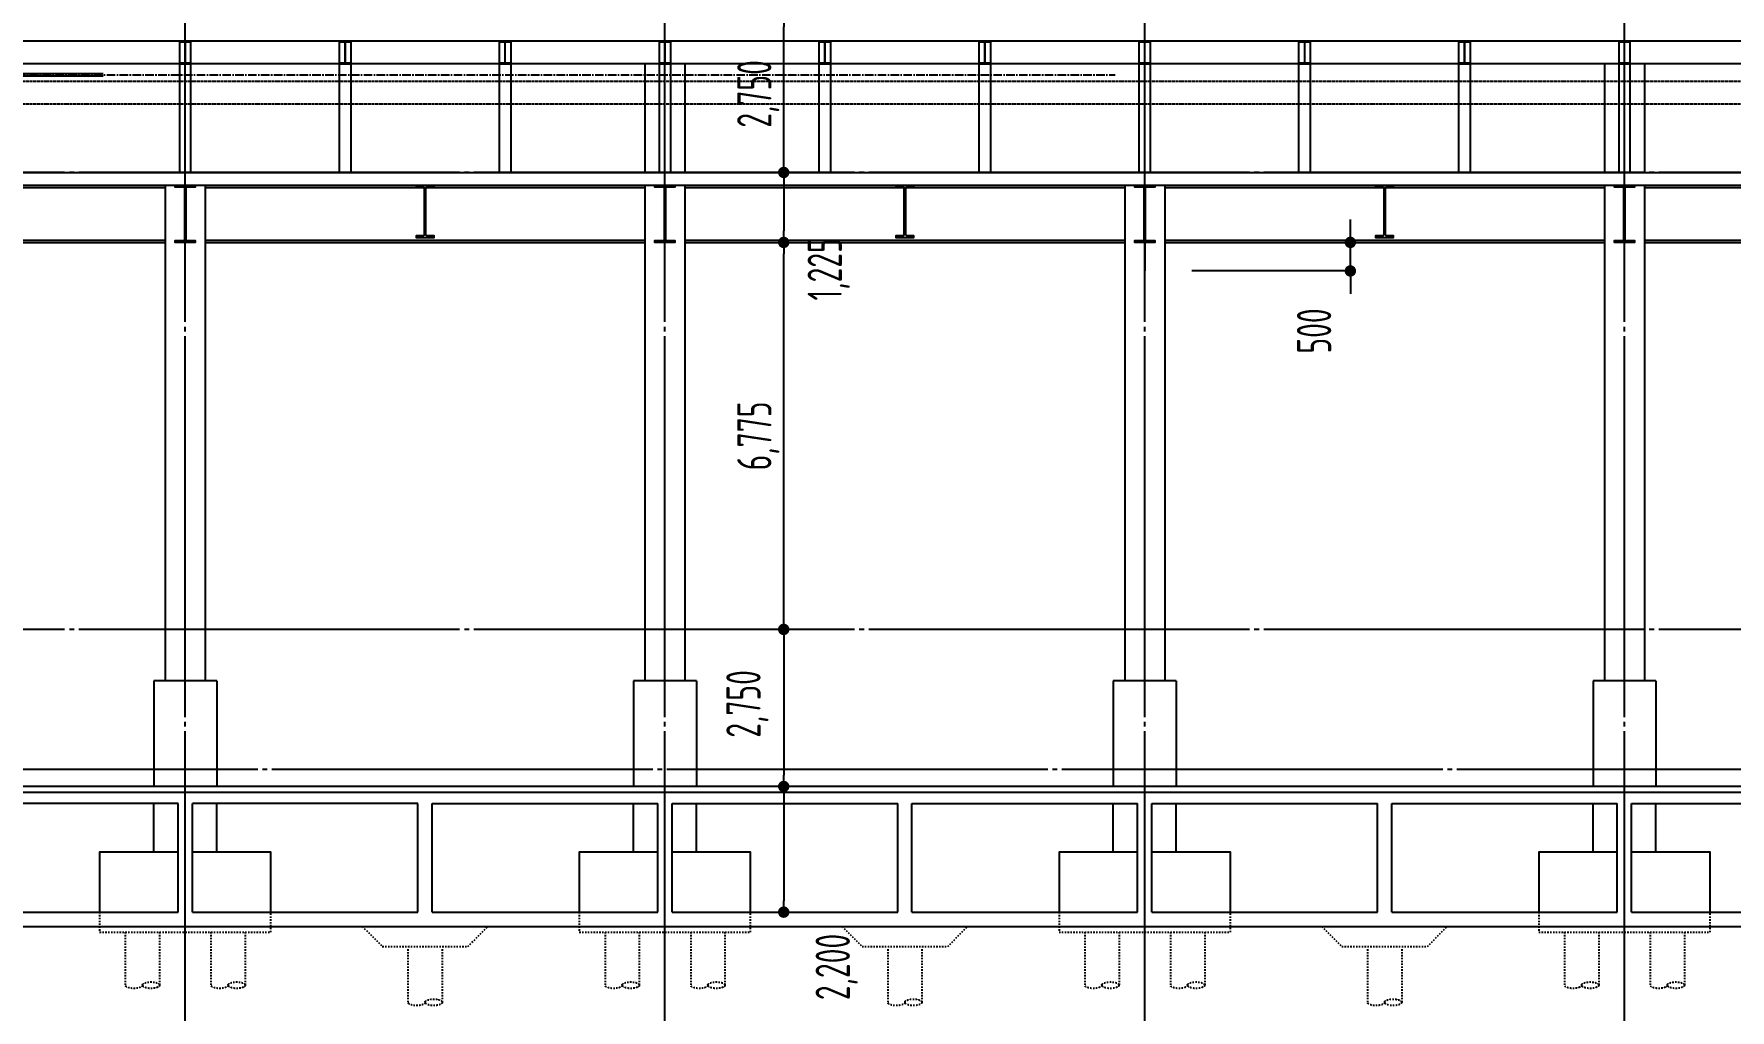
# Model space of a CAD drawing. Header units: millimetres. Extents: x -32710 to 654186, y -254124 to 420220.
# Drawn here: x 52950 to 82650, y 379285 to 396375 of the extents above; entities that cross this region are included whole.
import ezdxf

# ---------------------------------------------------------------- set-up
doc = ezdxf.new("R2010")
doc.units = ezdxf.units.MM
doc.header["$LTSCALE"] = 1000
for name, pattern in [('CENTER2', [1.125, 0.75, -0.125, 0.125, -0.125]), ('DOT2', [3.175, 0, -3.175]), ('TPH12-SEC-@E$0$CENTERK5', [6.916, 6.667, -0.083, 0.083, -0.083]), ('TPH12-SEC-@E$0$DOTK1', [0.1, 0.05, -0.05])]:
    doc.linetypes.add(name, pattern=pattern)
for name, color, linetype in [('0-LEVEL LINE', 4, 'DOT2'), ('FS-LINE', 10, 'Continuous'), ('TPH12-SEC-@E$0$H-SIN', 252, 'TPH12-SEC-@E$0$CENTERK5'), ('TPH12-SEC-@E$0$KABE1', 252, 'Continuous'), ('TPH12-SEC-@E$0$KABE3', 252, 'Continuous'), ('TPH12-SEC-@E$0$SIAGE1', 252, 'Continuous'), ('TPH12-SEC-@E$0$SIN-M', 252, 'Continuous'), ('TPH12-SEC-@E$0$STEEL2', 252, 'Continuous'), ('TPH12-SEC-@E$0$STEEL3', 252, 'Continuous'), ('TPH12-SEC-@E$0$SUGATA3', 252, 'Continuous'), ('TPH12-SEC-@E$0$SUGATAD', 252, 'TPH12-SEC-@E$0$DOTK1')]:
    doc.layers.add(name, color=color, linetype=linetype)
doc.styles.add('TPH12-SEC-@E$0$dim-txt', font='isocp.shx', dxfattribs={"width": 0.7, "bigfont": 'chineset.shx'})
doc.dimstyles.new('TPH12-SEC-@E$0$ARCH-dim-2000', dxfattribs={"dimscale": 2000, "dimtxt": 0.3, "dimasz": 0.1, "dimexe": 0.1, "dimexo": 0.1, "dimgap": 0.05, "dimtad": 1, "dimdec": 0, "dimrnd": 0.1, "dimdsep": 46, "dimlunit": 6, "dimtxsty": 'TPH12-SEC-@E$0$dim-txt', "dimblk": 'TPH12-SEC-@E$0$_Dot', "dimblk1": 'TPH12-SEC-@E$0$_Origin', "dimblk2": 'TPH12-SEC-@E$0$_Origin', "dimcen": 2, "dimclrd": 256, "dimclre": 256, "dimclrt": 256, "dimadec": 0, "dimazin": 0, "dimtfac": 1, "dimtdec": 1, "dimtix": 1, "dimtmove": 2, "dimatfit": 3, "dimldrblk": 'TPH12-SEC-@E$0$_Origin', "dimfxl": 1, "dimtvp": 1, "dimtolj": 1, "dimarcsym": 0})

# ---------------------------------------------------------------- blocks, each defined once
blk = doc.blocks.new('TPH12-SEC-@E$0$_Dot')
at = {"color": 0, "linetype": 'ByBlock', "lineweight": -2}
blk.add_line((-0.5, 0), (-1, 0), dxfattribs=at)
at = {"color": 0, "linetype": 'ByBlock', "const_width": 0.5}
blk.add_lwpolyline([(-0.25, 0, 1), (0.25, 0, 1)], format="xyb", close=True, dxfattribs=at)
blk = doc.blocks.new('*D2615')
at = {"layer": 'DEFPOINTS', "color": 0, "transparency": 16777216}
for p in [(66079, 383200), (66079, 381000), (66079, 381000)]:
    blk.add_point(p, dxfattribs=at)
at = {"layer": 'TPH12-SEC-@E$0$SIN-M', "lineweight": -2, "transparency": 16777216}
blk.add_line((66079, 383000), (66079, 381200), dxfattribs=at)
at = {"layer": 'TPH12-SEC-@E$0$SIN-M', "lineweight": -2, "transparency": 16777216, "xscale": 200, "yscale": 200, "zscale": 200}
for p, rotation in [((66079, 383200), 90), ((66079, 381000), 270)]:
    blk.add_blockref('TPH12-SEC-@E$0$_Dot', p, dxfattribs=dict(at, rotation=rotation))
at = {"layer": 'TPH12-SEC-@E$0$SIN-M', "transparency": 16777216, "insert": (67008, 380040), "char_height": 600, "attachment_point": 5, "rotation": 90, "style": 'TPH12-SEC-@E$0$dim-txt'}
blk.add_mtext('\\A1;2,200', dxfattribs=at)
blk = doc.blocks.new('TPH12-SEC-@E$0$_Origin')
at = {"color": 0, "linetype": 'ByBlock', "lineweight": -2}
blk.add_line((0, 0), (-1, 0), dxfattribs=at)
blk.add_circle((0, 0), 0.5, dxfattribs=at)
blk = doc.blocks.new('*D2616')
at = {"layer": 'DEFPOINTS', "color": 0, "transparency": 16777216}
for p in [(66079, 385950), (66079, 383200), (66079, 383200)]:
    blk.add_point(p, dxfattribs=at)
at = {"layer": 'TPH12-SEC-@E$0$SIN-M', "lineweight": -2, "transparency": 16777216}
blk.add_line((66079, 385750), (66079, 383400), dxfattribs=at)
at = {"layer": 'TPH12-SEC-@E$0$SIN-M', "lineweight": -2, "transparency": 16777216, "xscale": 200, "yscale": 200, "zscale": 200}
for p, rotation in [((66079, 385950), 90), ((66079, 383200), 270)]:
    blk.add_blockref('TPH12-SEC-@E$0$_Dot', p, dxfattribs=dict(at, rotation=rotation))
at = {"layer": 'TPH12-SEC-@E$0$SIN-M', "transparency": 16777216, "insert": (65444, 384645), "char_height": 600, "attachment_point": 5, "rotation": 90, "style": 'TPH12-SEC-@E$0$dim-txt'}
blk.add_mtext('\\A1;2,750', dxfattribs=at)
blk = doc.blocks.new('*D2617')
at = {"layer": 'DEFPOINTS', "color": 0, "transparency": 16777216}
for p in [(66079, 396700), (66079, 396700), (66079, 393950)]:
    blk.add_point(p, dxfattribs=at)
at = {"layer": 'TPH12-SEC-@E$0$SIN-M', "lineweight": -2, "transparency": 16777216}
blk.add_line((66079, 394150), (66079, 396500), dxfattribs=at)
at = {"layer": 'TPH12-SEC-@E$0$SIN-M', "lineweight": -2, "transparency": 16777216, "xscale": 200, "yscale": 200, "zscale": 200}
for p, rotation in [((66079, 396700), 90), ((66079, 393950), 270)]:
    blk.add_blockref('TPH12-SEC-@E$0$_Dot', p, dxfattribs=dict(at, rotation=rotation))
at = {"layer": 'TPH12-SEC-@E$0$SIN-M', "transparency": 16777216, "insert": (65634, 395325), "char_height": 600, "attachment_point": 5, "rotation": 90, "style": 'TPH12-SEC-@E$0$dim-txt'}
blk.add_mtext('\\A1;2,750', dxfattribs=at)
blk = doc.blocks.new('*D2619')
at = {"layer": 'DEFPOINTS', "color": 0, "transparency": 16777216}
for p in [(66079, 392725), (66079, 392725), (66079, 385950)]:
    blk.add_point(p, dxfattribs=at)
at = {"layer": 'TPH12-SEC-@E$0$SIN-M', "lineweight": -2, "transparency": 16777216}
blk.add_line((66079, 386150), (66079, 392525), dxfattribs=at)
at = {"layer": 'TPH12-SEC-@E$0$SIN-M', "lineweight": -2, "transparency": 16777216, "xscale": 200, "yscale": 200, "zscale": 200}
for p, rotation in [((66079, 392725), 90), ((66079, 385950), 270)]:
    blk.add_blockref('TPH12-SEC-@E$0$_Dot', p, dxfattribs=dict(at, rotation=rotation))
at = {"layer": 'TPH12-SEC-@E$0$SIN-M', "transparency": 16777216, "insert": (65634, 389337), "char_height": 600, "attachment_point": 5, "rotation": 90, "style": 'TPH12-SEC-@E$0$dim-txt'}
blk.add_mtext('\\A1;6,775', dxfattribs=at)
blk = doc.blocks.new('*D2620')
at = {"layer": 'DEFPOINTS', "color": 0, "transparency": 16777216}
for p in [(66079, 393950), (66079, 392725), (66079, 392725)]:
    blk.add_point(p, dxfattribs=at)
at = {"layer": 'TPH12-SEC-@E$0$SIN-M', "lineweight": -2, "transparency": 16777216}
blk.add_line((66079, 393750), (66079, 392925), dxfattribs=at)
at = {"layer": 'TPH12-SEC-@E$0$SIN-M', "lineweight": -2, "transparency": 16777216, "xscale": 200, "yscale": 200, "zscale": 200}
for p, rotation in [((66079, 393950), 90), ((66079, 392725), 270)]:
    blk.add_blockref('TPH12-SEC-@E$0$_Dot', p, dxfattribs=dict(at, rotation=rotation))
at = {"layer": 'TPH12-SEC-@E$0$SIN-M', "transparency": 16777216, "insert": (66867, 392261), "char_height": 600, "attachment_point": 5, "rotation": 90, "style": 'TPH12-SEC-@E$0$dim-txt'}
blk.add_mtext('\\A1;1,225', dxfattribs=at)
blk = doc.blocks.new('*D2626')
at = {"layer": 'DEFPOINTS', "color": 0, "transparency": 16777216}
for p in [(76001, 392725), (76001, 392725), (76001, 392225)]:
    blk.add_point(p, dxfattribs=at)
at = {"layer": 'TPH12-SEC-@E$0$SIN-M', "lineweight": -2, "transparency": 16777216}
for p, q in [((76001, 392925), (76001, 393125)), ((76001, 392225), (76001, 392725)), ((76001, 392025), (76001, 391825))]:
    blk.add_line(p, q, dxfattribs=at)
at = {"layer": 'TPH12-SEC-@E$0$SIN-M', "lineweight": -2, "transparency": 16777216, "xscale": 200, "yscale": 200, "zscale": 200}
for p, rotation in [((76001, 392725), 270), ((76001, 392225), 90)]:
    blk.add_blockref('TPH12-SEC-@E$0$_Dot', p, dxfattribs=dict(at, rotation=rotation))
at = {"layer": 'TPH12-SEC-@E$0$SIN-M', "transparency": 16777216, "insert": (75366, 391175), "char_height": 600, "attachment_point": 5, "rotation": 90, "style": 'TPH12-SEC-@E$0$dim-txt'}
blk.add_mtext('\\A1;500', dxfattribs=at)
blk = doc.blocks.new('TPH12-SEC-@E')
at = {"layer": 'TPH12-SEC-@E$0$H-SIN'}
for p, q in [((55600, 377500), (55600, 414000)), ((64000, 377500), (64000, 414000)), ((72400, 377500), (72400, 414000)), ((80800, 377500), (80800, 414000)), ((274800, 393950), (45200, 393950)), ((274800, 385950), (45200, 385950)), ((298929.6, 383500), (18729.6, 383500))]:
    blk.add_line(p, q, dxfattribs=at)
at = {"layer": 'TPH12-SEC-@E$0$KABE1'}
for p, q in [((47650, 393950), (272350, 393950)), ((47000, 393725), (273000, 393725)), ((55475, 382900), (51525, 382900)), ((55475, 381000), (55475, 382900)), ((59675, 382900), (55725, 382900)), ((55725, 381000), (55725, 382900)), ((59675, 381000), (59675, 382900)), ((59925, 382900), (63875, 382900)), ((59925, 381000), (59925, 382900)), ((63875, 381000), (63875, 382900)), ((64125, 381000), (64125, 382900)), ((64125, 382900), (68075, 382900)), ((68075, 381000), (68075, 382900)), ((68325, 381000), (68325, 382900)), ((68325, 382900), (72275, 382900)), ((72275, 381000), (72275, 382900)), ((72525, 381000), (72525, 382900)), ((72525, 382900), (76475, 382900)), ((76475, 381000), (76475, 382900)), ((76725, 381000), (76725, 382900)), ((76725, 382900), (80675, 382900)), ((80675, 381000), (80675, 382900)), ((80925, 381000), (80925, 382900)), ((80925, 382900), (84875, 382900)), ((51525, 381000), (55475, 381000)), ((55725, 381000), (59675, 381000)), ((59925, 381000), (63875, 381000)), ((64125, 381000), (68075, 381000)), ((68325, 381000), (72275, 381000)), ((72525, 381000), (76475, 381000)), ((76725, 381000), (80675, 381000)), ((80925, 381000), (84875, 381000)), ((46900, 380750), (123100, 380750))]:
    blk.add_line(p, q, dxfattribs=at)
at = {"layer": 'TPH12-SEC-@E$0$KABE3'}
blk.add_line((47650, 383100), (122500, 383100), dxfattribs=at)
at = {"layer": 'TPH12-SEC-@E$0$SIAGE1'}
for p, q in [((72400, 392725), (72400, 392225)), ((122500, 383200), (47650, 383200))]:
    blk.add_line(p, q, dxfattribs=at)
at = {"layer": 'TPH12-SEC-@E$0$SIN-M'}
blk.add_line((76000.8, 392225), (73222.5, 392225), dxfattribs=at)
at = {"layer": 'TPH12-SEC-@E$0$STEEL2'}
for points in [[(55700, 396250), (55500, 396250), (55500, 396237), (55583, 396237, -0.4142136), (55596, 396224), (55596, 395876, -0.4142136), (55583, 395863), (55500, 395863), (55500, 395850), (55700, 395850), (55700, 395863), (55617, 395863, -0.4142136), (55604, 395876), (55604, 396224, -0.4142136), (55617, 396237), (55700, 396237)], [(58500, 396250), (58300, 396250), (58300, 396237), (58383, 396237, -0.4142136), (58396, 396224), (58396, 395876, -0.4142136), (58383, 395863), (58300, 395863), (58300, 395850), (58500, 395850), (58500, 395863), (58417, 395863, -0.4142136), (58404, 395876), (58404, 396224, -0.4142136), (58417, 396237), (58500, 396237)], [(61300, 396250), (61100, 396250), (61100, 396237), (61183, 396237, -0.4142136), (61196, 396224), (61196, 395876, -0.4142136), (61183, 395863), (61100, 395863), (61100, 395850), (61300, 395850), (61300, 395863), (61217, 395863, -0.4142136), (61204, 395876), (61204, 396224, -0.4142136), (61217, 396237), (61300, 396237)], [(64100, 396250), (63900, 396250), (63900, 396237), (63983, 396237, -0.4142136), (63996, 396224), (63996, 395876, -0.4142136), (63983, 395863), (63900, 395863), (63900, 395850), (64100, 395850), (64100, 395863), (64017, 395863, -0.4142136), (64004, 395876), (64004, 396224, -0.4142136), (64017, 396237), (64100, 396237)], [(66900, 396250), (66700, 396250), (66700, 396237), (66783, 396237, -0.4142136), (66796, 396224), (66796, 395876, -0.4142136), (66783, 395863), (66700, 395863), (66700, 395850), (66900, 395850), (66900, 395863), (66817, 395863, -0.4142136), (66804, 395876), (66804, 396224, -0.4142136), (66817, 396237), (66900, 396237)], [(69700, 396250), (69500, 396250), (69500, 396237), (69583, 396237, -0.4142136), (69596, 396224), (69596, 395876, -0.4142136), (69583, 395863), (69500, 395863), (69500, 395850), (69700, 395850), (69700, 395863), (69617, 395863, -0.4142136), (69604, 395876), (69604, 396224, -0.4142136), (69617, 396237), (69700, 396237)], [(72500, 396250), (72300, 396250), (72300, 396237), (72383, 396237, -0.4142136), (72396, 396224), (72396, 395876, -0.4142136), (72383, 395863), (72300, 395863), (72300, 395850), (72500, 395850), (72500, 395863), (72417, 395863, -0.4142136), (72404, 395876), (72404, 396224, -0.4142136), (72417, 396237), (72500, 396237)], [(75300, 396250), (75100, 396250), (75100, 396237), (75183, 396237, -0.4142136), (75196, 396224), (75196, 395876, -0.4142136), (75183, 395863), (75100, 395863), (75100, 395850), (75300, 395850), (75300, 395863), (75217, 395863, -0.4142136), (75204, 395876), (75204, 396224, -0.4142136), (75217, 396237), (75300, 396237)], [(78100, 396250), (77900, 396250), (77900, 396237), (77983, 396237, -0.4142136), (77996, 396224), (77996, 395876, -0.4142136), (77983, 395863), (77900, 395863), (77900, 395850), (78100, 395850), (78100, 395863), (78017, 395863, -0.4142136), (78004, 395876), (78004, 396224, -0.4142136), (78017, 396237), (78100, 396237)], [(80900, 396250), (80700, 396250), (80700, 396237), (80783, 396237, -0.4142136), (80796, 396224), (80796, 395876, -0.4142136), (80783, 395863), (80700, 395863), (80700, 395850), (80900, 395850), (80900, 395863), (80817, 395863, -0.4142136), (80804, 395876), (80804, 396224, -0.4142136), (80817, 396237), (80900, 396237)], [(55425, 393725), (55775, 393725), (55775, 393693), (55627.5, 393693, 0.4142136), (55609.5, 393675), (55609.5, 392775, 0.4142136), (55627.5, 392757), (55775, 392757), (55775, 392725), (55425, 392725), (55425, 392757), (55572.5, 392757, 0.4142136), (55590.5, 392775), (55590.5, 393675, 0.4142136), (55572.5, 393693), (55425, 393693)], [(59648.5, 393725), (59951.5, 393725), (59951.5, 393688), (59827.5, 393688, 0.4142136), (59809.5, 393670), (59809.5, 392862, 0.4142136), (59827.5, 392844), (59951.5, 392844), (59951.5, 392807), (59648.5, 392807), (59648.5, 392844), (59772.5, 392844, 0.4142136), (59790.5, 392862), (59790.5, 393670, 0.4142136), (59772.5, 393688), (59648.5, 393688)], [(63825, 393725), (64175, 393725), (64175, 393693), (64027.5, 393693, 0.4142136), (64009.5, 393675), (64009.5, 392775, 0.4142136), (64027.5, 392757), (64175, 392757), (64175, 392725), (63825, 392725), (63825, 392757), (63972.5, 392757, 0.4142136), (63990.5, 392775), (63990.5, 393675, 0.4142136), (63972.5, 393693), (63825, 393693)], [(68048.5, 393725), (68351.5, 393725), (68351.5, 393688), (68227.5, 393688, 0.4142136), (68209.5, 393670), (68209.5, 392862, 0.4142136), (68227.5, 392844), (68351.5, 392844), (68351.5, 392807), (68048.5, 392807), (68048.5, 392844), (68172.5, 392844, 0.4142136), (68190.5, 392862), (68190.5, 393670, 0.4142136), (68172.5, 393688), (68048.5, 393688)], [(72225, 393725), (72575, 393725), (72575, 393693), (72427.5, 393693, 0.4142136), (72409.5, 393675), (72409.5, 392775, 0.4142136), (72427.5, 392757), (72575, 392757), (72575, 392725), (72225, 392725), (72225, 392757), (72372.5, 392757, 0.4142136), (72390.5, 392775), (72390.5, 393675, 0.4142136), (72372.5, 393693), (72225, 393693)], [(76448.5, 393725), (76751.5, 393725), (76751.5, 393688), (76627.5, 393688, 0.4142136), (76609.5, 393670), (76609.5, 392862, 0.4142136), (76627.5, 392844), (76751.5, 392844), (76751.5, 392807), (76448.5, 392807), (76448.5, 392844), (76572.5, 392844, 0.4142136), (76590.5, 392862), (76590.5, 393670, 0.4142136), (76572.5, 393688), (76448.5, 393688)], [(80625, 393725), (80975, 393725), (80975, 393693), (80827.5, 393693, 0.4142136), (80809.5, 393675), (80809.5, 392775, 0.4142136), (80827.5, 392757), (80975, 392757), (80975, 392725), (80625, 392725), (80625, 392757), (80772.5, 392757, 0.4142136), (80790.5, 392775), (80790.5, 393675, 0.4142136), (80772.5, 393693), (80625, 393693)]]:
    blk.add_lwpolyline(points, format="xyb", close=True, dxfattribs=at)
at = {"layer": 'TPH12-SEC-@E$0$STEEL3'}
for p, q in [((156590, 396250), (47660, 396250)), ((55600, 395850), (48050, 395850)), ((64000, 395850), (55600, 395850)), ((63650, 395850), (63650, 393950)), ((72400, 395850), (64000, 395850)), ((64350, 395850), (64350, 393950)), ((80800, 395850), (72400, 395850)), ((80450, 395850), (80450, 393950)), ((89200, 395850), (80800, 395850)), ((81150, 395850), (81150, 393950)), ((55250, 393725), (55250, 385050)), ((55950, 393725), (55950, 385050)), ((63650, 393725), (63650, 385050)), ((64350, 393725), (64350, 385050)), ((72050, 393725), (72050, 385050)), ((72750, 393725), (72750, 385050)), ((80450, 393725), (80450, 385050)), ((81150, 393725), (81150, 385050))]:
    blk.add_line(p, q, dxfattribs=at)
at = {"layer": 'TPH12-SEC-@E$0$STEEL3', "linetype": 'Continuous'}
for p, q in [((47650, 393689), (55250, 393689)), ((55950, 393689), (63650, 393689)), ((64350, 393689), (72050, 393689)), ((72750, 393689), (80450, 393689)), ((81150, 393689), (88850, 393689)), ((55250, 392761), (47650, 392761)), ((47650, 392725), (55250, 392725)), ((63650, 392761), (55950, 392761)), ((55950, 392725), (63650, 392725)), ((72050, 392761), (64350, 392761)), ((64350, 392725), (72050, 392725)), ((80450, 392761), (72750, 392761)), ((72750, 392725), (80450, 392725)), ((88850, 392761), (81150, 392761)), ((81150, 392725), (88850, 392725))]:
    blk.add_line(p, q, dxfattribs=at)
at = {"layer": 'TPH12-SEC-@E$0$STEEL3'}
for points in [[(55500, 393950), (55700, 393950), (55700, 396250), (55500, 396250)], [(58500, 393950), (58300, 393950), (58300, 396250), (58500, 396250)], [(61300, 393950), (61100, 393950), (61100, 396250), (61300, 396250)], [(63900, 393950), (64100, 393950), (64100, 396250), (63900, 396250)], [(66900, 393950), (66700, 393950), (66700, 396250), (66900, 396250)], [(69700, 393950), (69500, 393950), (69500, 396250), (69700, 396250)], [(72300, 393950), (72500, 393950), (72500, 396250), (72300, 396250)], [(75300, 393950), (75100, 393950), (75100, 396250), (75300, 396250)], [(78100, 393950), (77900, 393950), (77900, 396250), (78100, 396250)], [(80700, 393950), (80900, 393950), (80900, 396250), (80700, 396250)]]:
    blk.add_lwpolyline(points, close=True, dxfattribs=at)
at = {"layer": 'TPH12-SEC-@E$0$SUGATA3'}
for p, q in [((56150, 385050), (55050, 385050)), ((55050, 385050), (55050, 383200)), ((56150, 385050), (56150, 383200)), ((64550, 385050), (63450, 385050)), ((63450, 385050), (63450, 383200)), ((64550, 385050), (64550, 383200)), ((72950, 385050), (71850, 385050)), ((71850, 385050), (71850, 383200)), ((72950, 385050), (72950, 383200)), ((81350, 385050), (80250, 385050)), ((80250, 385050), (80250, 383200)), ((81350, 385050), (81350, 383200))]:
    blk.add_line(p, q, dxfattribs=at)
at = {"layer": 'TPH12-SEC-@E$0$SUGATA3', "ltscale": 0.5}
for p, q in [((55050, 382050), (55050, 382900)), ((56150, 382050), (56150, 382900)), ((63450, 382050), (63450, 382900)), ((64550, 382050), (64550, 382900)), ((71850, 382050), (71850, 382900)), ((72950, 382050), (72950, 382900)), ((80250, 382050), (80250, 382900)), ((81350, 382050), (81350, 382900))]:
    blk.add_line(p, q, dxfattribs=at)
for points in [[(55475, 382050), (54100, 382050), (54100, 381000)], [(57100, 381000), (57100, 382050), (55725, 382050)], [(63875, 382050), (62500, 382050), (62500, 381000)], [(65500, 381000), (65500, 382050), (64125, 382050)], [(72275, 382050), (70900, 382050), (70900, 381000)], [(73900, 381000), (73900, 382050), (72525, 382050)], [(80675, 382050), (79300, 382050), (79300, 381000)], [(82300, 381000), (82300, 382050), (80925, 382050)]]:
    blk.add_lwpolyline(points, dxfattribs=at)
at = {"layer": 'TPH12-SEC-@E$0$SUGATAD', "ltscale": 0.5}
for p, q in [((54550, 380650), (54550, 379721)), ((55150, 380650), (55150, 379721)), ((56050, 380650), (56050, 379721)), ((56650, 380650), (56650, 379721)), ((62950, 380650), (62950, 379721)), ((63550, 380650), (63550, 379721)), ((64450, 380650), (64450, 379721)), ((65050, 380650), (65050, 379721)), ((71350, 380650), (71350, 379721)), ((71950, 380650), (71950, 379721)), ((72850, 380650), (72850, 379721)), ((73450, 380650), (73450, 379721)), ((79750, 380650), (79750, 379721)), ((80350, 380650), (80350, 379721)), ((81250, 380650), (81250, 379721)), ((81850, 380650), (81850, 379721)), ((59500, 380350), (59500, 379421)), ((60100, 380350), (60100, 379421)), ((67900, 380350), (67900, 379421)), ((68500, 380350), (68500, 379421)), ((76300, 380350), (76300, 379421)), ((76900, 380350), (76900, 379421))]:
    blk.add_line(p, q, dxfattribs=at)
for points in [[(54100, 381000), (54100, 380650), (57100, 380650), (57100, 381000)], [(62500, 381000), (62500, 380650), (65500, 380650), (65500, 381000)], [(70900, 381000), (70900, 380650), (73900, 380650), (73900, 381000)], [(79300, 381000), (79300, 380650), (82300, 380650), (82300, 381000)], [(58700, 380750), (59050, 380400), (60550, 380400), (60900, 380750)], [(67100, 380750), (67450, 380400), (68950, 380400), (69300, 380750)], [(75500, 380750), (75850, 380400), (77350, 380400), (77700, 380750)]]:
    blk.add_lwpolyline(points, dxfattribs=at)
at = {"layer": 'TPH12-SEC-@E$0$SUGATAD', "ltscale": 0.5, "extrusion": (0, 0, -1)}
for centre in [(54700, 379721), (56200, 379721), (63100, 379721), (64600, 379721), (71500, 379721), (73000, 379721), (79900, 379721), (81400, 379721), (59650, 379421), (68050, 379421), (76450, 379421)]:
    blk.add_ellipse(centre, major_axis=(-150, 0), ratio=0.3797917, start_param=3.1415927, end_param=6.2831853, dxfattribs=at)
at = {"layer": 'TPH12-SEC-@E$0$SUGATAD', "ltscale": 0.5}
for centre in [(55000, 379721), (56500, 379721), (63400, 379721), (64900, 379721), (71800, 379721), (73300, 379721), (80200, 379721), (81700, 379721), (59950, 379421), (68350, 379421), (76750, 379421)]:
    blk.add_ellipse(centre, major_axis=(150, 0), ratio=0.3797917, dxfattribs=at)
at = {"layer": 'TPH12-SEC-@E$0$SIN-M'}
for p1, p2, picture, middle in [((66079.1, 393950), (66079.1, 396700), '*D2617', (65634, 395325)), ((66079.1, 385950), (66079.1, 392725), '*D2619', (65634.1, 389337.5))]:
    dim = blk.add_aligned_dim(p1=p1, p2=p2, distance=0, dimstyle='TPH12-SEC-@E$0$ARCH-dim-2000', dxfattribs=at)
    dim.commit()
    dim.dimension.update_dxf_attribs({"geometry": picture, "text_midpoint": middle})
for base, p1, p2, angle, picture, middle, dimtype in [((66079.1, 392725), (66079.1, 393950), (66079.1, 392725), 270, '*D2620', (66866.5, 392260.9), 129), ((76000.8, 392725), (76000.8, 392225), (76000.8, 392725), 90, '*D2626', (75365.6, 391175.5), 129), ((66079.1, 383200), (66079.1, 385950), (66079.1, 383200), 90, '*D2616', (65443.8, 384645.5), 128), ((66079.1, 381000), (66079.1, 383200), (66079.1, 381000), 270, '*D2615', (67007.9, 380040.4), 129)]:
    dim = blk.add_linear_dim(base=base, p1=p1, p2=p2, angle=angle, dimstyle='TPH12-SEC-@E$0$ARCH-dim-2000', dxfattribs=at)
    dim.commit()
    dim.dimension.update_dxf_attribs({"geometry": picture, "text_midpoint": middle, "dimtype": dimtype})

msp = doc.modelspace()

# ---------------------------------------------------------------- linework, layer by layer
at = {"layer": '0-LEVEL LINE', "ltscale": 0.01}
for p, q in [((48647.39713, 395550), (133023.57085, 395550)), ((48647.39713, 395150), (132813.57085, 395150))]:
    msp.add_line(p, q, dxfattribs=at)
at = {"layer": 'FS-LINE', "color": 1, "linetype": 'CENTER2', "ltscale": 0.2}
msp.add_line((48600, 395660.1625), (71884, 395660.1625), dxfattribs=at)
at = {"layer": 'FS-LINE'}
for p, q in [((51440.1, 395681.2445), (54159.9, 395681.2445)), ((51440.1, 395639.0805), (54159.9, 395639.0805))]:
    msp.add_line(p, q, dxfattribs=at)

# ---------------------------------------------------------------- block references
msp.add_blockref('TPH12-SEC-@E', (0, 0))

doc.saveas('drawing.dxf')
